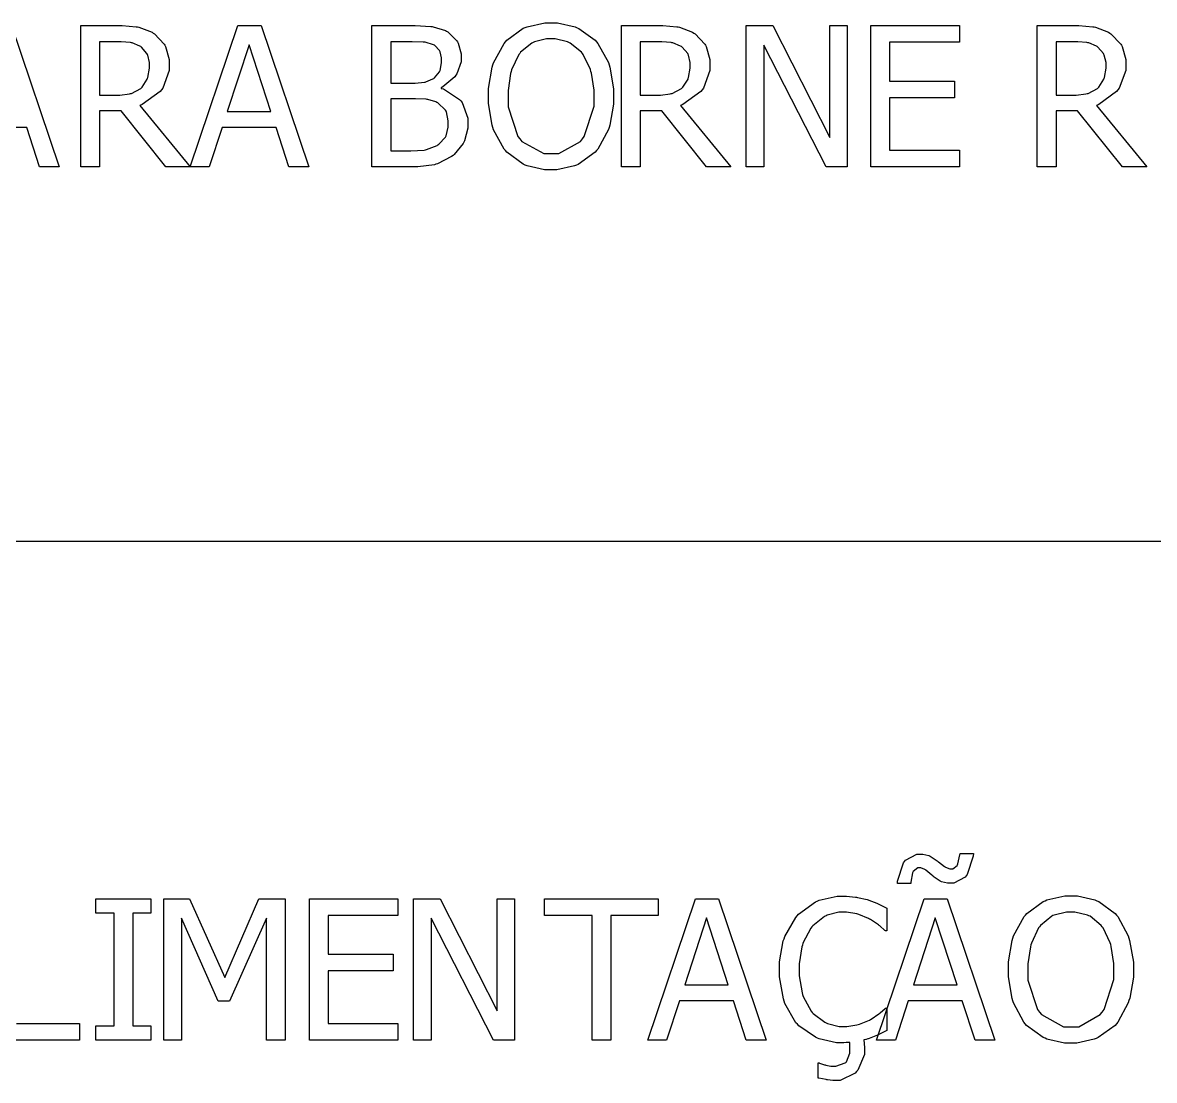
# Model space of a CAD drawing. Header units: millimetres. Extents: x 1974 to 2560, y 1429 to 1567.
# Drawn here: x 2482.474 to 2483.826, y 1517.583 to 1518.846 of the extents above; entities that cross this region are included whole.
import ezdxf

# ---------------------------------------------------------------- set-up
doc = ezdxf.new("R2010")
doc.units = ezdxf.units.MM
doc.layers.add('TEXTO', color=4, linetype='Continuous')

msp = doc.modelspace()

# ---------------------------------------------------------------- linework, layer by layer
at = {"layer": 'TEXTO', "color": 0}
for p, q in [((2482.4609, 1518.843), (2482.5179, 1518.6741)), ((2482.5435, 1518.6741), (2482.5435, 1518.843)), ((2482.5435, 1518.843), (2482.587, 1518.843)), ((2482.587, 1518.843), (2482.5931, 1518.843)), ((2482.5931, 1518.843), (2482.6097, 1518.8416)), ((2482.6097, 1518.8416), (2482.6114, 1518.8413)), ((2482.6114, 1518.8413), (2482.613, 1518.8411)), ((2482.613, 1518.8411), (2482.6286, 1518.8349)), ((2482.6743, 1518.6741), (2482.7312, 1518.843)), ((2482.7312, 1518.843), (2482.7588, 1518.843)), ((2482.7588, 1518.843), (2482.8158, 1518.6741)), ((2482.8913, 1518.6741), (2482.8913, 1518.843)), ((2482.8913, 1518.843), (2482.9361, 1518.843)), ((2482.9361, 1518.843), (2482.9428, 1518.843)), ((2482.9428, 1518.843), (2482.9615, 1518.842)), ((2482.9615, 1518.842), (2482.9631, 1518.8418)), ((2482.9631, 1518.8418), (2482.9645, 1518.8416)), ((2482.9645, 1518.8416), (2482.979, 1518.837)), ((2483.0721, 1518.8397), (2483.0744, 1518.8406)), ((2483.0744, 1518.8406), (2483.0767, 1518.8416)), ((2483.0767, 1518.8416), (2483.098, 1518.8464)), ((2483.098, 1518.8464), (2483.1052, 1518.8464)), ((2483.1052, 1518.8464), (2483.113, 1518.8464)), ((2483.113, 1518.8464), (2483.134, 1518.8415)), ((2483.134, 1518.8415), (2483.1363, 1518.8404)), ((2483.1893, 1518.6741), (2483.1893, 1518.843)), ((2483.1893, 1518.843), (2483.2329, 1518.843)), ((2483.2329, 1518.843), (2483.2389, 1518.843)), ((2483.2389, 1518.843), (2483.2556, 1518.8416)), ((2483.2556, 1518.8416), (2483.2572, 1518.8413)), ((2483.2572, 1518.8413), (2483.2588, 1518.8411)), ((2483.2588, 1518.8411), (2483.2743, 1518.8349)), ((2483.3383, 1518.6741), (2483.3383, 1518.843)), ((2483.3383, 1518.843), (2483.3701, 1518.843)), ((2483.3701, 1518.843), (2483.4381, 1518.7092)), ((2483.4381, 1518.7092), (2483.4381, 1518.843)), ((2483.4381, 1518.843), (2483.4591, 1518.843)), ((2483.4591, 1518.843), (2483.4591, 1518.6741)), ((2483.4591, 1518.843), (2483.4591, 1518.843)), ((2483.4873, 1518.6741), (2483.4873, 1518.843)), ((2483.4873, 1518.843), (2483.593, 1518.843)), ((2483.593, 1518.843), (2483.593, 1518.823)), ((2483.686, 1518.6741), (2483.686, 1518.843)), ((2483.686, 1518.843), (2483.7296, 1518.843)), ((2483.7296, 1518.843), (2483.7356, 1518.843)), ((2483.7356, 1518.843), (2483.7523, 1518.8416)), ((2483.7523, 1518.8416), (2483.7539, 1518.8413)), ((2483.7539, 1518.8413), (2483.7555, 1518.8411)), ((2483.7555, 1518.8411), (2483.771, 1518.8349)), ((2482.6286, 1518.8349), (2482.63, 1518.8339)), ((2482.63, 1518.8339), (2482.6315, 1518.8331)), ((2482.6315, 1518.8331), (2482.6432, 1518.8209)), ((2482.979, 1518.837), (2482.9804, 1518.8362)), ((2482.9804, 1518.8362), (2482.9819, 1518.8354)), ((2482.9819, 1518.8354), (2482.9929, 1518.8247)), ((2483.0524, 1518.8255), (2483.0721, 1518.8397)), ((2483.1, 1518.827), (2483.0854, 1518.8235)), ((2483.1053, 1518.827), (2483.1, 1518.827)), ((2483.1101, 1518.827), (2483.1053, 1518.827)), ((2483.125, 1518.8235), (2483.1101, 1518.827)), ((2483.1363, 1518.8404), (2483.1386, 1518.8395)), ((2483.1386, 1518.8395), (2483.158, 1518.8254)), ((2483.2743, 1518.8349), (2483.2758, 1518.8339)), ((2483.2758, 1518.8339), (2483.2773, 1518.8331)), ((2483.2773, 1518.8331), (2483.2889, 1518.8209)), ((2483.771, 1518.8349), (2483.7726, 1518.8339)), ((2483.7726, 1518.8339), (2483.774, 1518.8331)), ((2483.774, 1518.8331), (2483.7857, 1518.8209)), ((2482.5882, 1518.8236), (2482.566, 1518.8236)), ((2482.566, 1518.8236), (2482.566, 1518.7599)), ((2482.5919, 1518.8236), (2482.5882, 1518.8236)), ((2482.603, 1518.8227), (2482.5919, 1518.8236)), ((2482.604, 1518.8224), (2482.603, 1518.8227)), ((2482.605, 1518.8222), (2482.604, 1518.8224)), ((2482.6142, 1518.8184), (2482.605, 1518.8222)), ((2482.6151, 1518.8178), (2482.6142, 1518.8184)), ((2482.6159, 1518.8173), (2482.6151, 1518.8178)), ((2482.6226, 1518.8095), (2482.6159, 1518.8173)), ((2482.6432, 1518.8209), (2482.6441, 1518.8194)), ((2482.6441, 1518.8194), (2482.6449, 1518.8179)), ((2482.6449, 1518.8179), (2482.6492, 1518.8023)), ((2482.7445, 1518.8201), (2482.7185, 1518.7404)), ((2482.7706, 1518.7404), (2482.7445, 1518.8201)), ((2482.9352, 1518.8237), (2482.9137, 1518.8237)), ((2482.9137, 1518.8237), (2482.9137, 1518.7743)), ((2482.9395, 1518.8237), (2482.9352, 1518.8237)), ((2482.9526, 1518.8233), (2482.9395, 1518.8237)), ((2482.9538, 1518.8231), (2482.9526, 1518.8233)), ((2482.9548, 1518.823), (2482.9538, 1518.8231)), ((2482.9649, 1518.82), (2482.9548, 1518.823)), ((2482.9659, 1518.8194), (2482.9649, 1518.82)), ((2482.9666, 1518.819), (2482.9659, 1518.8194)), ((2482.9721, 1518.8131), (2482.9666, 1518.819)), ((2482.9929, 1518.8247), (2482.9937, 1518.8234)), ((2482.9937, 1518.8234), (2482.9944, 1518.8221)), ((2482.9944, 1518.8221), (2482.9979, 1518.8092)), ((2483.0367, 1518.7986), (2483.0492, 1518.8216)), ((2483.0492, 1518.8216), (2483.0509, 1518.8235)), ((2483.0509, 1518.8235), (2483.0524, 1518.8255)), ((2483.0824, 1518.8221), (2483.0689, 1518.8111)), ((2483.0839, 1518.8228), (2483.0824, 1518.8221)), ((2483.0854, 1518.8235), (2483.0839, 1518.8228)), ((2483.1266, 1518.8227), (2483.125, 1518.8235)), ((2483.1282, 1518.822), (2483.1266, 1518.8227)), ((2483.1416, 1518.8111), (2483.1282, 1518.822)), ((2483.158, 1518.8254), (2483.1596, 1518.8235)), ((2483.1596, 1518.8235), (2483.1612, 1518.8217)), ((2483.1596, 1518.8235), (2483.1596, 1518.8235)), ((2483.1612, 1518.8217), (2483.1737, 1518.7988)), ((2483.234, 1518.8236), (2483.2117, 1518.8236)), ((2483.2117, 1518.8236), (2483.2117, 1518.7599)), ((2483.2376, 1518.8236), (2483.234, 1518.8236)), ((2483.2487, 1518.8227), (2483.2376, 1518.8236)), ((2483.2497, 1518.8224), (2483.2487, 1518.8227)), ((2483.2508, 1518.8222), (2483.2497, 1518.8224)), ((2483.26, 1518.8184), (2483.2508, 1518.8222)), ((2483.2609, 1518.8178), (2483.26, 1518.8184)), ((2483.2618, 1518.8173), (2483.2609, 1518.8178)), ((2483.2685, 1518.8095), (2483.2618, 1518.8173)), ((2483.2889, 1518.8209), (2483.2898, 1518.8194)), ((2483.2898, 1518.8194), (2483.2907, 1518.8179)), ((2483.2907, 1518.8179), (2483.295, 1518.8023)), ((2483.4339, 1518.6741), (2483.3593, 1518.8197)), ((2483.3593, 1518.8197), (2483.3593, 1518.6741)), ((2483.593, 1518.823), (2483.5097, 1518.823)), ((2483.5097, 1518.823), (2483.5097, 1518.7767)), ((2483.7307, 1518.8236), (2483.7085, 1518.8236)), ((2483.7085, 1518.8236), (2483.7085, 1518.7599)), ((2483.7343, 1518.8236), (2483.7307, 1518.8236)), ((2483.7454, 1518.8227), (2483.7343, 1518.8236)), ((2483.7465, 1518.8224), (2483.7454, 1518.8227)), ((2483.7475, 1518.8222), (2483.7465, 1518.8224)), ((2483.7567, 1518.8184), (2483.7475, 1518.8222)), ((2483.7576, 1518.8178), (2483.7567, 1518.8184)), ((2483.7585, 1518.8173), (2483.7576, 1518.8178)), ((2483.7652, 1518.8095), (2483.7585, 1518.8173)), ((2483.7857, 1518.8209), (2483.7866, 1518.8194)), ((2483.7866, 1518.8194), (2483.7874, 1518.8179)), ((2483.7874, 1518.8179), (2483.7918, 1518.8023)), ((2482.6231, 1518.8085), (2482.6226, 1518.8095)), ((2482.6235, 1518.8077), (2482.6231, 1518.8085)), ((2482.6258, 1518.7987), (2482.6235, 1518.8077)), ((2482.6492, 1518.8023), (2482.6492, 1518.7971)), ((2482.9725, 1518.8123), (2482.9721, 1518.8131)), ((2482.9728, 1518.8116), (2482.9725, 1518.8123)), ((2482.9745, 1518.8043), (2482.9728, 1518.8116)), ((2482.9745, 1518.8016), (2482.9745, 1518.8043)), ((2482.9745, 1518.7986), (2482.9745, 1518.8016)), ((2482.9745, 1518.8016), (2482.9745, 1518.8016)), ((2482.9979, 1518.8092), (2482.9979, 1518.8048)), ((2482.9979, 1518.8048), (2482.9979, 1518.7995)), ((2483.0666, 1518.8082), (2483.058, 1518.7902)), ((2483.0678, 1518.8096), (2483.0666, 1518.8082)), ((2483.0689, 1518.8111), (2483.0678, 1518.8096)), ((2483.1427, 1518.8096), (2483.1416, 1518.8111)), ((2483.1438, 1518.8082), (2483.1427, 1518.8096)), ((2483.1522, 1518.7904), (2483.1438, 1518.8082)), ((2483.2689, 1518.8085), (2483.2685, 1518.8095)), ((2483.2693, 1518.8077), (2483.2689, 1518.8085)), ((2483.2716, 1518.7987), (2483.2693, 1518.8077)), ((2483.295, 1518.8023), (2483.295, 1518.7971)), ((2483.7657, 1518.8085), (2483.7652, 1518.8095)), ((2483.766, 1518.8077), (2483.7657, 1518.8085)), ((2483.7683, 1518.7987), (2483.766, 1518.8077)), ((2483.7918, 1518.8023), (2483.7918, 1518.7971)), ((2482.6238, 1518.7811), (2482.6258, 1518.7919)), ((2482.6258, 1518.7954), (2482.6258, 1518.7987)), ((2482.6258, 1518.7919), (2482.6258, 1518.7954)), ((2482.6258, 1518.7954), (2482.6258, 1518.7954)), ((2482.6492, 1518.7893), (2482.6414, 1518.7682)), ((2482.6492, 1518.7971), (2482.6492, 1518.7893)), ((2482.9659, 1518.7805), (2482.972, 1518.7877)), ((2482.972, 1518.7877), (2482.9724, 1518.7885)), ((2482.9724, 1518.7885), (2482.9727, 1518.7894)), ((2482.9727, 1518.7894), (2482.9745, 1518.7986)), ((2482.9979, 1518.7995), (2482.9926, 1518.7851)), ((2483.0306, 1518.7679), (2483.035, 1518.7933)), ((2483.035, 1518.7933), (2483.0358, 1518.7959)), ((2483.0358, 1518.7959), (2483.0367, 1518.7986)), ((2483.0575, 1518.788), (2483.0569, 1518.7858)), ((2483.058, 1518.7902), (2483.0575, 1518.788)), ((2483.1529, 1518.7881), (2483.1522, 1518.7904)), ((2483.1535, 1518.786), (2483.1529, 1518.7881)), ((2483.1737, 1518.7988), (2483.1747, 1518.796)), ((2483.1747, 1518.796), (2483.1755, 1518.7933)), ((2483.1755, 1518.7933), (2483.18, 1518.7672)), ((2483.2696, 1518.7811), (2483.2716, 1518.7919)), ((2483.2716, 1518.7954), (2483.2716, 1518.7987)), ((2483.2716, 1518.7919), (2483.2716, 1518.7954)), ((2483.2716, 1518.7954), (2483.2716, 1518.7954)), ((2483.295, 1518.7893), (2483.2872, 1518.7682)), ((2483.295, 1518.7971), (2483.295, 1518.7893)), ((2483.7664, 1518.7811), (2483.7683, 1518.7919)), ((2483.7683, 1518.7954), (2483.7683, 1518.7987)), ((2483.7683, 1518.7919), (2483.7683, 1518.7954)), ((2483.7683, 1518.7954), (2483.7683, 1518.7954)), ((2483.7918, 1518.7893), (2483.7839, 1518.7682)), ((2483.7918, 1518.7971), (2483.7918, 1518.7893)), ((2482.617, 1518.7695), (2482.623, 1518.7789)), ((2482.623, 1518.7789), (2482.6234, 1518.78)), ((2482.6234, 1518.78), (2482.6238, 1518.7811)), ((2482.9137, 1518.7743), (2482.9392, 1518.7743)), ((2482.9392, 1518.7743), (2482.9431, 1518.7743)), ((2482.9431, 1518.7743), (2482.954, 1518.7752)), ((2482.954, 1518.7752), (2482.9548, 1518.7754)), ((2482.9548, 1518.7754), (2482.9556, 1518.7756)), ((2482.9556, 1518.7756), (2482.9641, 1518.7793)), ((2482.9641, 1518.7793), (2482.9651, 1518.7799)), ((2482.9651, 1518.7799), (2482.9659, 1518.7805)), ((2482.9905, 1518.7819), (2482.976, 1518.7697)), ((2482.9916, 1518.7835), (2482.9905, 1518.7819)), ((2482.9926, 1518.7851), (2482.9916, 1518.7835)), ((2483.0569, 1518.7858), (2483.054, 1518.7654)), ((2483.1566, 1518.7659), (2483.1535, 1518.786)), ((2483.2627, 1518.7695), (2483.2689, 1518.7789)), ((2483.2689, 1518.7789), (2483.2692, 1518.78)), ((2483.2692, 1518.78), (2483.2696, 1518.7811)), ((2483.5097, 1518.7767), (2483.5873, 1518.7767)), ((2483.5873, 1518.7767), (2483.5873, 1518.7567)), ((2483.7595, 1518.7695), (2483.7656, 1518.7789)), ((2483.7656, 1518.7789), (2483.7659, 1518.78)), ((2483.7659, 1518.78), (2483.7664, 1518.7811)), ((2482.566, 1518.7599), (2482.5857, 1518.7599)), ((2482.5857, 1518.7599), (2482.59, 1518.7599)), ((2482.59, 1518.7599), (2482.6017, 1518.7614)), ((2482.6017, 1518.7614), (2482.6031, 1518.7616)), ((2482.6031, 1518.7616), (2482.6043, 1518.7618)), ((2482.6043, 1518.7618), (2482.6153, 1518.7678)), ((2482.6153, 1518.7678), (2482.6162, 1518.7687)), ((2482.6162, 1518.7687), (2482.617, 1518.7695)), ((2482.6382, 1518.764), (2482.6168, 1518.7486)), ((2482.6398, 1518.766), (2482.6382, 1518.764)), ((2482.6414, 1518.7682), (2482.6398, 1518.766)), ((2482.976, 1518.7697), (2482.9741, 1518.7687)), ((2482.9741, 1518.7687), (2482.9741, 1518.7679)), ((2482.9741, 1518.7679), (2482.9767, 1518.7672)), ((2482.9767, 1518.7672), (2482.996, 1518.7548)), ((2483.0306, 1518.7584), (2483.0306, 1518.7679)), ((2483.054, 1518.7654), (2483.054, 1518.7584)), ((2483.1566, 1518.7584), (2483.1566, 1518.7659)), ((2483.18, 1518.7672), (2483.18, 1518.7584)), ((2483.2117, 1518.7599), (2483.2315, 1518.7599)), ((2483.2315, 1518.7599), (2483.2358, 1518.7599)), ((2483.2358, 1518.7599), (2483.2475, 1518.7614)), ((2483.2475, 1518.7614), (2483.2489, 1518.7616)), ((2483.2489, 1518.7616), (2483.2501, 1518.7618)), ((2483.2501, 1518.7618), (2483.261, 1518.7678)), ((2483.261, 1518.7678), (2483.262, 1518.7687)), ((2483.262, 1518.7687), (2483.2627, 1518.7695)), ((2483.284, 1518.764), (2483.2627, 1518.7486)), ((2483.2856, 1518.766), (2483.284, 1518.764)), ((2483.2872, 1518.7682), (2483.2856, 1518.766)), ((2483.7085, 1518.7599), (2483.7282, 1518.7599)), ((2483.7282, 1518.7599), (2483.7325, 1518.7599)), ((2483.7325, 1518.7599), (2483.7442, 1518.7614)), ((2483.7442, 1518.7614), (2483.7456, 1518.7616)), ((2483.7456, 1518.7616), (2483.7469, 1518.7618)), ((2483.7469, 1518.7618), (2483.7578, 1518.7678)), ((2483.7578, 1518.7678), (2483.7588, 1518.7687)), ((2483.7588, 1518.7687), (2483.7595, 1518.7695)), ((2483.7807, 1518.764), (2483.7594, 1518.7486)), ((2483.7823, 1518.766), (2483.7807, 1518.764)), ((2483.7839, 1518.7682), (2483.7823, 1518.766)), ((2482.6168, 1518.7486), (2482.6142, 1518.7475)), ((2482.6142, 1518.7475), (2482.6743, 1518.6741)), ((2482.6142, 1518.7475), (2482.6142, 1518.7475)), ((2482.9392, 1518.7556), (2482.9137, 1518.7556)), ((2482.9137, 1518.7556), (2482.9137, 1518.6932)), ((2482.9434, 1518.7556), (2482.9392, 1518.7556)), ((2482.956, 1518.755), (2482.9434, 1518.7556)), ((2482.9571, 1518.7548), (2482.956, 1518.755)), ((2482.9581, 1518.7547), (2482.9571, 1518.7548)), ((2482.9678, 1518.7517), (2482.9581, 1518.7547)), ((2482.9687, 1518.7512), (2482.9678, 1518.7517)), ((2482.97, 1518.7505), (2482.9687, 1518.7512)), ((2482.9793, 1518.7418), (2482.97, 1518.7505)), ((2482.996, 1518.7548), (2482.9975, 1518.7529)), ((2482.9975, 1518.7529), (2482.9989, 1518.7512)), ((2482.9989, 1518.7512), (2483.0059, 1518.7323)), ((2483.0306, 1518.7499), (2483.0306, 1518.7584)), ((2483.035, 1518.724), (2483.0306, 1518.7499)), ((2483.054, 1518.7584), (2483.054, 1518.7458)), ((2483.145, 1518.7105), (2483.1566, 1518.7465)), ((2483.1566, 1518.7465), (2483.1566, 1518.7584)), ((2483.1566, 1518.7584), (2483.1566, 1518.7584)), ((2483.18, 1518.7492), (2483.1756, 1518.7241)), ((2483.18, 1518.7584), (2483.18, 1518.7492)), ((2483.2627, 1518.7486), (2483.2599, 1518.7475)), ((2483.2599, 1518.7475), (2483.3201, 1518.6741)), ((2483.2599, 1518.7475), (2483.2599, 1518.7475)), ((2483.5873, 1518.7567), (2483.5097, 1518.7567)), ((2483.5097, 1518.7567), (2483.5097, 1518.6941)), ((2483.7594, 1518.7486), (2483.7567, 1518.7475)), ((2483.7567, 1518.7475), (2483.8168, 1518.6741)), ((2483.7567, 1518.7475), (2483.7567, 1518.7475)), ((2482.5916, 1518.7412), (2482.566, 1518.7412)), ((2482.566, 1518.7412), (2482.566, 1518.6741)), ((2482.6451, 1518.6741), (2482.5916, 1518.7412)), ((2482.7185, 1518.7404), (2482.7706, 1518.7404)), ((2482.7185, 1518.7404), (2482.7185, 1518.7404)), ((2482.9798, 1518.7407), (2482.9793, 1518.7418)), ((2482.9802, 1518.7397), (2482.9798, 1518.7407)), ((2482.9825, 1518.729), (2482.9802, 1518.7397)), ((2483.054, 1518.7458), (2483.0655, 1518.7105)), ((2483.2374, 1518.7412), (2483.2117, 1518.7412)), ((2483.2117, 1518.7412), (2483.2117, 1518.6741)), ((2483.291, 1518.6741), (2483.2374, 1518.7412)), ((2483.7341, 1518.7412), (2483.7085, 1518.7412)), ((2483.7085, 1518.7412), (2483.7085, 1518.6741)), ((2483.7877, 1518.6741), (2483.7341, 1518.7412)), ((2482.4789, 1518.7212), (2482.4143, 1518.7212)), ((2482.4941, 1518.6741), (2482.4789, 1518.7212)), ((2482.7123, 1518.7212), (2482.697, 1518.6741)), ((2482.7768, 1518.7212), (2482.7123, 1518.7212)), ((2482.7921, 1518.6741), (2482.7768, 1518.7212)), ((2482.98, 1518.7114), (2482.9825, 1518.7216)), ((2482.9825, 1518.725), (2482.9825, 1518.729)), ((2482.9825, 1518.7216), (2482.9825, 1518.725)), ((2482.9825, 1518.725), (2482.9825, 1518.725)), ((2483.0059, 1518.7203), (2483.0019, 1518.7053)), ((2483.0059, 1518.7323), (2483.0059, 1518.7259)), ((2483.0059, 1518.7259), (2483.0059, 1518.7203)), ((2483.0059, 1518.7259), (2483.0059, 1518.7259)), ((2483.0358, 1518.7212), (2483.035, 1518.724)), ((2483.0366, 1518.7185), (2483.0358, 1518.7212)), ((2483.1747, 1518.7213), (2483.1739, 1518.7186)), ((2483.1756, 1518.7241), (2483.1747, 1518.7213)), ((2482.9712, 1518.7011), (2482.979, 1518.7096)), ((2482.979, 1518.7096), (2482.9795, 1518.7104)), ((2482.9795, 1518.7104), (2482.98, 1518.7114)), ((2483.0491, 1518.6955), (2483.0366, 1518.7185)), ((2483.0655, 1518.7105), (2483.0678, 1518.7075)), ((2483.0678, 1518.7075), (2483.0702, 1518.7046)), ((2483.1404, 1518.7046), (2483.1427, 1518.7075)), ((2483.1427, 1518.7075), (2483.145, 1518.7105)), ((2483.1739, 1518.7186), (2483.1613, 1518.6955)), ((2482.9137, 1518.6932), (2482.9319, 1518.6932)), ((2482.9319, 1518.6932), (2482.9378, 1518.6932)), ((2482.9378, 1518.6932), (2482.9538, 1518.6943)), ((2482.9538, 1518.6943), (2482.9552, 1518.6945)), ((2482.9552, 1518.6945), (2482.9566, 1518.6948)), ((2482.9566, 1518.6948), (2482.9691, 1518.6997)), ((2482.9691, 1518.6997), (2482.9702, 1518.7004)), ((2482.9702, 1518.7004), (2482.9712, 1518.7011)), ((2483.0002, 1518.7021), (2482.9895, 1518.6888)), ((2483.0011, 1518.7036), (2483.0002, 1518.7021)), ((2483.0019, 1518.7053), (2483.0011, 1518.7036)), ((2483.0508, 1518.6936), (2483.0491, 1518.6955)), ((2483.0524, 1518.6917), (2483.0508, 1518.6936)), ((2483.0702, 1518.7046), (2483.0965, 1518.69)), ((2483.1146, 1518.69), (2483.1404, 1518.7046)), ((2483.1596, 1518.6936), (2483.1579, 1518.6916)), ((2483.1613, 1518.6955), (2483.1596, 1518.6936)), ((2483.5097, 1518.6941), (2483.593, 1518.6941)), ((2483.593, 1518.6941), (2483.593, 1518.6741)), ((2482.9865, 1518.6866), (2482.9696, 1518.6777)), ((2482.9882, 1518.6877), (2482.9865, 1518.6866)), ((2482.9895, 1518.6888), (2482.9882, 1518.6877)), ((2483.072, 1518.6773), (2483.0524, 1518.6917)), ((2483.0965, 1518.69), (2483.1053, 1518.69)), ((2483.1053, 1518.69), (2483.1146, 1518.69)), ((2483.1579, 1518.6916), (2483.1378, 1518.6771)), ((2482.5179, 1518.6741), (2482.4941, 1518.6741)), ((2482.566, 1518.6741), (2482.5435, 1518.6741)), ((2482.6743, 1518.6741), (2482.6451, 1518.6741)), ((2482.697, 1518.6741), (2482.6743, 1518.6741)), ((2482.697, 1518.6741), (2482.697, 1518.6741)), ((2482.8158, 1518.6741), (2482.7921, 1518.6741)), ((2482.9397, 1518.6741), (2482.8913, 1518.6741)), ((2482.9462, 1518.6741), (2482.9397, 1518.6741)), ((2482.966, 1518.6767), (2482.9462, 1518.6741)), ((2482.9678, 1518.6772), (2482.966, 1518.6767)), ((2482.9696, 1518.6777), (2482.9678, 1518.6772)), ((2483.0744, 1518.6763), (2483.072, 1518.6773)), ((2483.0766, 1518.6753), (2483.0744, 1518.6763)), ((2483.0974, 1518.6706), (2483.0766, 1518.6753)), ((2483.1052, 1518.6706), (2483.0974, 1518.6706)), ((2483.1122, 1518.6706), (2483.1052, 1518.6706)), ((2483.1332, 1518.6752), (2483.1122, 1518.6706)), ((2483.1356, 1518.6761), (2483.1332, 1518.6752)), ((2483.1378, 1518.6771), (2483.1356, 1518.6761)), ((2483.2117, 1518.6741), (2483.1893, 1518.6741)), ((2483.3201, 1518.6741), (2483.291, 1518.6741)), ((2483.3593, 1518.6741), (2483.3383, 1518.6741)), ((2483.4591, 1518.6741), (2483.4339, 1518.6741)), ((2483.593, 1518.6741), (2483.4873, 1518.6741)), ((2483.593, 1518.6741), (2483.593, 1518.6741)), ((2483.7085, 1518.6741), (2483.686, 1518.6741)), ((2483.8168, 1518.6741), (2483.7877, 1518.6741)), ((2507.7976, 1518.2266), (2478.9131, 1518.2266)), ((2483.5937, 1517.8525), (2483.5938, 1517.8539)), ((2483.5938, 1517.8539), (2483.6097, 1517.8539)), ((2483.5938, 1517.8539), (2483.5938, 1517.8539)), ((2483.6097, 1517.8539), (2483.6095, 1517.851)), ((2483.5191, 1517.821), (2483.5262, 1517.8429)), ((2483.5262, 1517.8429), (2483.5276, 1517.8444)), ((2483.5276, 1517.8444), (2483.5288, 1517.8459)), ((2483.5288, 1517.8459), (2483.5422, 1517.8533)), ((2483.5422, 1517.8533), (2483.5468, 1517.8533)), ((2483.5468, 1517.8533), (2483.5494, 1517.8533)), ((2483.5494, 1517.8533), (2483.5566, 1517.8515)), ((2483.5566, 1517.8515), (2483.5575, 1517.8511)), ((2483.5575, 1517.8511), (2483.5583, 1517.8508)), ((2483.5583, 1517.8508), (2483.5663, 1517.8454)), ((2483.5663, 1517.8454), (2483.5672, 1517.8446)), ((2483.5672, 1517.8446), (2483.568, 1517.8439)), ((2483.568, 1517.8439), (2483.5753, 1517.8383)), ((2483.5905, 1517.8398), (2483.5909, 1517.8406)), ((2483.5909, 1517.8406), (2483.5913, 1517.8415)), ((2483.5913, 1517.8415), (2483.5937, 1517.8525)), ((2483.6095, 1517.851), (2483.6023, 1517.8289)), ((2483.5371, 1517.831), (2483.5349, 1517.8196)), ((2483.5375, 1517.8318), (2483.5371, 1517.831)), ((2483.5379, 1517.8327), (2483.5375, 1517.8318)), ((2483.5433, 1517.8369), (2483.5379, 1517.8327)), ((2483.5453, 1517.8369), (2483.5433, 1517.8369)), ((2483.5469, 1517.8369), (2483.5453, 1517.8369)), ((2483.5517, 1517.8349), (2483.5469, 1517.8369)), ((2483.5524, 1517.8345), (2483.5517, 1517.8349)), ((2483.553, 1517.8341), (2483.5524, 1517.8345)), ((2483.5602, 1517.8281), (2483.553, 1517.8341)), ((2483.5611, 1517.8273), (2483.5602, 1517.8281)), ((2483.5618, 1517.8266), (2483.5611, 1517.8273)), ((2483.5753, 1517.8383), (2483.576, 1517.8379)), ((2483.576, 1517.8379), (2483.5766, 1517.8375)), ((2483.5766, 1517.8375), (2483.5815, 1517.8356)), ((2483.5815, 1517.8356), (2483.5832, 1517.8356)), ((2483.5832, 1517.8356), (2483.5851, 1517.8356)), ((2483.5851, 1517.8356), (2483.5905, 1517.8398)), ((2483.6011, 1517.8273), (2483.5999, 1517.8259)), ((2483.6023, 1517.8289), (2483.6011, 1517.8273)), ((2483.519, 1517.8181), (2483.5191, 1517.821)), ((2483.5349, 1517.8181), (2483.519, 1517.8181)), ((2483.5349, 1517.8196), (2483.5349, 1517.8181)), ((2483.57, 1517.821), (2483.5618, 1517.8266)), ((2483.5709, 1517.8206), (2483.57, 1517.821)), ((2483.5716, 1517.8203), (2483.5709, 1517.8206)), ((2483.579, 1517.8185), (2483.5716, 1517.8203)), ((2483.5817, 1517.8185), (2483.579, 1517.8185)), ((2483.5862, 1517.8185), (2483.5817, 1517.8185)), ((2483.5999, 1517.8259), (2483.5862, 1517.8185)), ((2482.5617, 1517.7827), (2482.5617, 1517.7999)), ((2482.5617, 1517.7999), (2482.6273, 1517.7999)), ((2482.6273, 1517.7999), (2482.6273, 1517.7827)), ((2482.6429, 1517.631), (2482.6429, 1517.7999)), ((2482.6429, 1517.7999), (2482.6735, 1517.7999)), ((2482.6735, 1517.7999), (2482.7157, 1517.7059)), ((2482.7157, 1517.7059), (2482.7564, 1517.7999)), ((2482.7564, 1517.7999), (2482.7877, 1517.7999)), ((2482.7877, 1517.7999), (2482.7877, 1517.631)), ((2482.7877, 1517.7999), (2482.7877, 1517.7999)), ((2482.8168, 1517.631), (2482.8168, 1517.7999)), ((2482.8168, 1517.7999), (2482.9224, 1517.7999)), ((2482.9224, 1517.7999), (2482.9224, 1517.78)), ((2482.9409, 1517.631), (2482.9409, 1517.7999)), ((2482.9409, 1517.7999), (2482.9729, 1517.7999)), ((2482.9729, 1517.7999), (2483.0408, 1517.6662)), ((2483.0408, 1517.6662), (2483.0408, 1517.7999)), ((2483.0408, 1517.7999), (2483.0617, 1517.7999)), ((2483.0617, 1517.7999), (2483.0617, 1517.631)), ((2483.0617, 1517.7999), (2483.0617, 1517.7999)), ((2483.0975, 1517.78), (2483.0975, 1517.7999)), ((2483.0975, 1517.7999), (2483.2334, 1517.7999)), ((2483.2207, 1517.631), (2483.2777, 1517.7999)), ((2483.2334, 1517.7999), (2483.2334, 1517.78)), ((2483.2777, 1517.7999), (2483.3053, 1517.7999)), ((2483.3053, 1517.7999), (2483.3623, 1517.631)), ((2483.4255, 1517.7981), (2483.4471, 1517.803)), ((2483.4471, 1517.803), (2483.4542, 1517.803)), ((2483.4542, 1517.803), (2483.4582, 1517.803)), ((2483.4582, 1517.803), (2483.469, 1517.802)), ((2483.469, 1517.802), (2483.4703, 1517.8017)), ((2483.4703, 1517.8017), (2483.4714, 1517.8015)), ((2483.4714, 1517.8015), (2483.483, 1517.7989)), ((2483.4939, 1517.631), (2483.5509, 1517.7999)), ((2483.5509, 1517.7999), (2483.5785, 1517.7999)), ((2483.5785, 1517.7999), (2483.6355, 1517.631)), ((2483.6976, 1517.7986), (2483.719, 1517.8034)), ((2483.719, 1517.8034), (2483.7262, 1517.8034)), ((2483.7262, 1517.8034), (2483.7339, 1517.8034)), ((2483.7339, 1517.8034), (2483.7549, 1517.7985)), ((2483.401, 1517.7816), (2483.421, 1517.7961)), ((2483.421, 1517.7961), (2483.4233, 1517.797)), ((2483.4233, 1517.797), (2483.4255, 1517.7981)), ((2483.483, 1517.7989), (2483.484, 1517.7985)), ((2483.484, 1517.7985), (2483.4849, 1517.7983)), ((2483.4849, 1517.7983), (2483.4942, 1517.7948)), ((2483.4942, 1517.7948), (2483.4952, 1517.7943)), ((2483.4952, 1517.7943), (2483.4961, 1517.7939)), ((2483.4961, 1517.7939), (2483.5055, 1517.7893)), ((2483.5055, 1517.7893), (2483.5064, 1517.7887)), ((2483.5064, 1517.7887), (2483.5064, 1517.7615)), ((2483.6734, 1517.7825), (2483.693, 1517.7966)), ((2483.693, 1517.7966), (2483.6953, 1517.7975)), ((2483.6953, 1517.7975), (2483.6976, 1517.7986)), ((2483.7549, 1517.7985), (2483.7572, 1517.7974)), ((2483.7572, 1517.7974), (2483.7594, 1517.7965)), ((2483.7594, 1517.7965), (2483.779, 1517.7824)), ((2482.5833, 1517.7827), (2482.5617, 1517.7827)), ((2482.5833, 1517.6482), (2482.5833, 1517.7827)), ((2482.6273, 1517.7827), (2482.6058, 1517.7827)), ((2482.6058, 1517.7827), (2482.6058, 1517.6482)), ((2482.7075, 1517.6775), (2482.6639, 1517.7766)), ((2482.6639, 1517.7766), (2482.6639, 1517.631)), ((2482.7652, 1517.7766), (2482.7211, 1517.6775)), ((2482.7652, 1517.631), (2482.7652, 1517.7766)), ((2482.9224, 1517.78), (2482.8392, 1517.78)), ((2482.8392, 1517.78), (2482.8392, 1517.7337)), ((2483.0366, 1517.631), (2482.962, 1517.7767)), ((2482.962, 1517.7767), (2482.962, 1517.631)), ((2483.1542, 1517.78), (2483.0975, 1517.78)), ((2483.1542, 1517.631), (2483.1542, 1517.78)), ((2483.2334, 1517.78), (2483.1767, 1517.78)), ((2483.1767, 1517.78), (2483.1767, 1517.631)), ((2483.2909, 1517.777), (2483.265, 1517.6973)), ((2483.317, 1517.6973), (2483.2909, 1517.777)), ((2483.3846, 1517.7549), (2483.3976, 1517.7777)), ((2483.3976, 1517.7777), (2483.3993, 1517.7797)), ((2483.3993, 1517.7797), (2483.401, 1517.7816)), ((2483.432, 1517.7787), (2483.4179, 1517.7678)), ((2483.4337, 1517.7794), (2483.432, 1517.7787)), ((2483.4352, 1517.7802), (2483.4337, 1517.7794)), ((2483.4489, 1517.7838), (2483.4352, 1517.7802)), ((2483.4541, 1517.7838), (2483.4489, 1517.7838)), ((2483.4581, 1517.7838), (2483.4541, 1517.7838)), ((2483.4704, 1517.7819), (2483.4581, 1517.7838)), ((2483.4716, 1517.7815), (2483.4704, 1517.7819)), ((2483.4729, 1517.7811), (2483.4716, 1517.7815)), ((2483.4846, 1517.7764), (2483.4729, 1517.7811)), ((2483.4857, 1517.7757), (2483.4846, 1517.7764)), ((2483.4867, 1517.7751), (2483.4857, 1517.7757)), ((2483.4963, 1517.7688), (2483.4867, 1517.7751)), ((2483.5642, 1517.777), (2483.5382, 1517.6973)), ((2483.5903, 1517.6973), (2483.5642, 1517.777)), ((2483.6577, 1517.7555), (2483.6702, 1517.7786)), ((2483.6702, 1517.7786), (2483.6719, 1517.7805)), ((2483.6719, 1517.7805), (2483.6734, 1517.7825)), ((2483.7033, 1517.7791), (2483.6899, 1517.7681)), ((2483.7048, 1517.7798), (2483.7033, 1517.7791)), ((2483.7063, 1517.7805), (2483.7048, 1517.7798)), ((2483.7209, 1517.784), (2483.7063, 1517.7805)), ((2483.7263, 1517.784), (2483.7209, 1517.784)), ((2483.7311, 1517.784), (2483.7263, 1517.784)), ((2483.7459, 1517.7805), (2483.7311, 1517.784)), ((2483.7475, 1517.7797), (2483.7459, 1517.7805)), ((2483.7491, 1517.779), (2483.7475, 1517.7797)), ((2483.7625, 1517.768), (2483.7491, 1517.779)), ((2483.779, 1517.7824), (2483.7806, 1517.7805)), ((2483.7806, 1517.7805), (2483.7822, 1517.7787)), ((2483.7806, 1517.7805), (2483.7806, 1517.7805)), ((2483.7822, 1517.7787), (2483.7947, 1517.7557)), ((2483.4154, 1517.7649), (2483.4062, 1517.7469)), ((2483.4167, 1517.7663), (2483.4154, 1517.7649)), ((2483.4179, 1517.7678), (2483.4167, 1517.7663)), ((2483.497, 1517.7681), (2483.4963, 1517.7688)), ((2483.4978, 1517.7676), (2483.497, 1517.7681)), ((2483.5041, 1517.762), (2483.4978, 1517.7676)), ((2483.5047, 1517.7615), (2483.5041, 1517.762)), ((2483.5064, 1517.7615), (2483.5047, 1517.7615)), ((2483.6876, 1517.7651), (2483.679, 1517.7471)), ((2483.6887, 1517.7666), (2483.6876, 1517.7651)), ((2483.6899, 1517.7681), (2483.6887, 1517.7666)), ((2483.7637, 1517.7666), (2483.7625, 1517.768)), ((2483.7648, 1517.7652), (2483.7637, 1517.7666)), ((2483.7732, 1517.7474), (2483.7648, 1517.7652)), ((2483.3783, 1517.7246), (2483.3827, 1517.7496)), ((2483.3827, 1517.7496), (2483.3837, 1517.7522)), ((2483.3837, 1517.7522), (2483.3846, 1517.7549)), ((2483.4062, 1517.7469), (2483.4056, 1517.7447)), ((2483.6515, 1517.7248), (2483.6559, 1517.7502)), ((2483.6559, 1517.7502), (2483.6568, 1517.7528)), ((2483.6568, 1517.7528), (2483.6577, 1517.7555)), ((2483.679, 1517.7471), (2483.6785, 1517.7449)), ((2483.7739, 1517.7452), (2483.7732, 1517.7474)), ((2483.7947, 1517.7557), (2483.7956, 1517.7529)), ((2483.7956, 1517.7529), (2483.7964, 1517.7502)), ((2483.7964, 1517.7502), (2483.8009, 1517.7241)), ((2482.8392, 1517.7337), (2482.9167, 1517.7337)), ((2482.9167, 1517.7337), (2482.9167, 1517.7137)), ((2483.405, 1517.7425), (2483.4017, 1517.7222)), ((2483.4056, 1517.7447), (2483.405, 1517.7425)), ((2483.6778, 1517.7427), (2483.6749, 1517.7223)), ((2483.6785, 1517.7449), (2483.6778, 1517.7427)), ((2483.7745, 1517.743), (2483.7739, 1517.7452)), ((2483.7775, 1517.7228), (2483.7745, 1517.743)), ((2483.3783, 1517.7153), (2483.3783, 1517.7246)), ((2483.4017, 1517.7222), (2483.4017, 1517.7153)), ((2483.6515, 1517.7154), (2483.6515, 1517.7248)), ((2483.6749, 1517.7223), (2483.6749, 1517.7154)), ((2483.7775, 1517.7154), (2483.7775, 1517.7228)), ((2483.8009, 1517.7241), (2483.8009, 1517.7154)), ((2482.9167, 1517.7137), (2482.8392, 1517.7137)), ((2482.8392, 1517.7137), (2482.8392, 1517.651)), ((2483.3783, 1517.7065), (2483.3783, 1517.7153)), ((2483.3828, 1517.6803), (2483.3783, 1517.7065)), ((2483.4017, 1517.7153), (2483.4017, 1517.7078)), ((2483.4017, 1517.7078), (2483.4051, 1517.6875)), ((2483.6515, 1517.7068), (2483.6515, 1517.7154)), ((2483.6559, 1517.681), (2483.6515, 1517.7068)), ((2483.6749, 1517.7154), (2483.6749, 1517.7027)), ((2483.7775, 1517.7034), (2483.7775, 1517.7154)), ((2483.7775, 1517.7154), (2483.7775, 1517.7154)), ((2483.8009, 1517.7061), (2483.7965, 1517.6811)), ((2483.8009, 1517.7154), (2483.8009, 1517.7061)), ((2483.265, 1517.6973), (2483.317, 1517.6973)), ((2483.265, 1517.6973), (2483.265, 1517.6973)), ((2483.5382, 1517.6973), (2483.5903, 1517.6973)), ((2483.5382, 1517.6973), (2483.5382, 1517.6973)), ((2483.6749, 1517.7027), (2483.6865, 1517.6675)), ((2483.7659, 1517.6675), (2483.7775, 1517.7034)), ((2483.2587, 1517.6782), (2483.2433, 1517.631)), ((2483.3233, 1517.6782), (2483.2587, 1517.6782)), ((2483.3385, 1517.631), (2483.3233, 1517.6782)), ((2483.3838, 1517.6775), (2483.3828, 1517.6803)), ((2483.4051, 1517.6875), (2483.4058, 1517.6854)), ((2483.4058, 1517.6854), (2483.4065, 1517.6833)), ((2483.4065, 1517.6833), (2483.416, 1517.6657)), ((2483.532, 1517.6782), (2483.5166, 1517.631)), ((2483.5965, 1517.6782), (2483.532, 1517.6782)), ((2483.6118, 1517.631), (2483.5965, 1517.6782)), ((2483.6567, 1517.6782), (2483.6559, 1517.681)), ((2483.6576, 1517.6755), (2483.6567, 1517.6782)), ((2483.7956, 1517.6783), (2483.7948, 1517.6756)), ((2483.7965, 1517.6811), (2483.7956, 1517.6783)), ((2482.7211, 1517.6775), (2482.7075, 1517.6775)), ((2483.3847, 1517.6748), (2483.3838, 1517.6775)), ((2483.3978, 1517.6519), (2483.3847, 1517.6748)), ((2483.416, 1517.6657), (2483.4173, 1517.6642)), ((2483.4983, 1517.6637), (2483.5043, 1517.6688)), ((2483.5043, 1517.6688), (2483.5048, 1517.6692)), ((2483.5048, 1517.6692), (2483.5064, 1517.6692)), ((2483.5064, 1517.6692), (2483.5064, 1517.6425)), ((2483.67, 1517.6525), (2483.6576, 1517.6755)), ((2483.6865, 1517.6675), (2483.6888, 1517.6645)), ((2483.6888, 1517.6645), (2483.6911, 1517.6616)), ((2483.7613, 1517.6616), (2483.7636, 1517.6645)), ((2483.7636, 1517.6645), (2483.7659, 1517.6675)), ((2483.7948, 1517.6756), (2483.7822, 1517.6525)), ((2482.4667, 1517.651), (2482.5421, 1517.651)), ((2482.5421, 1517.651), (2482.5421, 1517.631)), ((2482.5421, 1517.651), (2482.5421, 1517.651)), ((2482.8392, 1517.651), (2482.9224, 1517.651)), ((2482.9224, 1517.651), (2482.9224, 1517.631)), ((2483.3995, 1517.6501), (2483.3978, 1517.6519)), ((2483.4173, 1517.6642), (2483.4185, 1517.6629)), ((2483.4185, 1517.6629), (2483.4322, 1517.6524)), ((2483.4322, 1517.6524), (2483.4339, 1517.6516)), ((2483.4339, 1517.6516), (2483.4354, 1517.651)), ((2483.4354, 1517.651), (2483.4494, 1517.6474)), ((2483.4735, 1517.6502), (2483.4858, 1517.6551)), ((2483.4858, 1517.6551), (2483.4868, 1517.6557)), ((2483.4868, 1517.6557), (2483.4878, 1517.6563)), ((2483.4878, 1517.6563), (2483.4968, 1517.6624)), ((2483.4968, 1517.6624), (2483.4976, 1517.663)), ((2483.4976, 1517.663), (2483.4983, 1517.6637)), ((2483.6716, 1517.6506), (2483.67, 1517.6525)), ((2483.6911, 1517.6616), (2483.7175, 1517.6469)), ((2483.7356, 1517.6469), (2483.7613, 1517.6616)), ((2483.7822, 1517.6525), (2483.7806, 1517.6506)), ((2482.5617, 1517.631), (2482.5617, 1517.6482)), ((2482.5617, 1517.6482), (2482.5833, 1517.6482)), ((2482.6058, 1517.6482), (2482.6273, 1517.6482)), ((2482.6273, 1517.6482), (2482.6273, 1517.631)), ((2482.6273, 1517.6482), (2482.6273, 1517.6482)), ((2483.4012, 1517.6482), (2483.3995, 1517.6501)), ((2483.4212, 1517.6345), (2483.4012, 1517.6482)), ((2483.4494, 1517.6474), (2483.4541, 1517.6474)), ((2483.4541, 1517.6474), (2483.4585, 1517.6474)), ((2483.4585, 1517.6474), (2483.4707, 1517.6493)), ((2483.4707, 1517.6493), (2483.4721, 1517.6497)), ((2483.4721, 1517.6497), (2483.4735, 1517.6502)), ((2483.496, 1517.6375), (2483.4951, 1517.6371)), ((2483.4967, 1517.6378), (2483.496, 1517.6375)), ((2483.5055, 1517.6421), (2483.4967, 1517.6378)), ((2483.5064, 1517.6425), (2483.5055, 1517.6421)), ((2483.6733, 1517.6487), (2483.6716, 1517.6506)), ((2483.693, 1517.6343), (2483.6733, 1517.6487)), ((2483.7175, 1517.6469), (2483.7263, 1517.6469)), ((2483.7263, 1517.6469), (2483.7356, 1517.6469)), ((2483.7789, 1517.6486), (2483.7587, 1517.6341)), ((2483.7806, 1517.6506), (2483.7789, 1517.6486)), ((2482.5421, 1517.631), (2482.4442, 1517.631)), ((2482.6273, 1517.631), (2482.5617, 1517.631)), ((2482.6639, 1517.631), (2482.6429, 1517.631)), ((2482.7877, 1517.631), (2482.7652, 1517.631)), ((2482.9224, 1517.631), (2482.8168, 1517.631)), ((2482.9224, 1517.631), (2482.9224, 1517.631)), ((2482.962, 1517.631), (2482.9409, 1517.631)), ((2483.0617, 1517.631), (2483.0366, 1517.631)), ((2483.1767, 1517.631), (2483.1542, 1517.631)), ((2483.1767, 1517.631), (2483.1767, 1517.631)), ((2483.2433, 1517.631), (2483.2207, 1517.631)), ((2483.2433, 1517.631), (2483.2433, 1517.631)), ((2483.3623, 1517.631), (2483.3385, 1517.631)), ((2483.4235, 1517.6335), (2483.4212, 1517.6345)), ((2483.4257, 1517.6326), (2483.4235, 1517.6335)), ((2483.4463, 1517.628), (2483.4257, 1517.6326)), ((2483.454, 1517.628), (2483.4463, 1517.628)), ((2483.4549, 1517.628), (2483.454, 1517.628)), ((2483.454, 1517.628), (2483.454, 1517.628)), ((2483.4579, 1517.6281), (2483.4549, 1517.628)), ((2483.4582, 1517.6281), (2483.4579, 1517.6281)), ((2483.4585, 1517.6282), (2483.4582, 1517.6281)), ((2483.461, 1517.6283), (2483.4585, 1517.6282)), ((2483.462, 1517.6283), (2483.461, 1517.6283)), ((2483.462, 1517.6279), (2483.462, 1517.6283)), ((2483.4621, 1517.6236), (2483.462, 1517.6279)), ((2483.4791, 1517.6314), (2483.479, 1517.6314)), ((2483.479, 1517.6314), (2483.479, 1517.6311)), ((2483.479, 1517.6311), (2483.4793, 1517.6274)), ((2483.4811, 1517.6319), (2483.4791, 1517.6314)), ((2483.4793, 1517.6274), (2483.4794, 1517.6269)), ((2483.4794, 1517.6269), (2483.4794, 1517.6265)), ((2483.4794, 1517.6265), (2483.4796, 1517.6223)), ((2483.4814, 1517.6319), (2483.4811, 1517.6319)), ((2483.4817, 1517.632), (2483.4814, 1517.6319)), ((2483.4838, 1517.6328), (2483.4817, 1517.632)), ((2483.484, 1517.6328), (2483.4838, 1517.6328)), ((2483.4852, 1517.6332), (2483.484, 1517.6328)), ((2483.4951, 1517.6371), (2483.4852, 1517.6332)), ((2483.5166, 1517.631), (2483.4939, 1517.631)), ((2483.5166, 1517.631), (2483.5166, 1517.631)), ((2483.6355, 1517.631), (2483.6118, 1517.631)), ((2483.6953, 1517.6333), (2483.693, 1517.6343)), ((2483.6976, 1517.6323), (2483.6953, 1517.6333)), ((2483.7184, 1517.6275), (2483.6976, 1517.6323)), ((2483.7262, 1517.6275), (2483.7184, 1517.6275)), ((2483.7332, 1517.6275), (2483.7262, 1517.6275)), ((2483.7541, 1517.6322), (2483.7332, 1517.6275)), ((2483.7564, 1517.6331), (2483.7541, 1517.6322)), ((2483.7587, 1517.6341), (2483.7564, 1517.6331)), ((2483.458, 1517.6053), (2483.4622, 1517.6154)), ((2483.4622, 1517.6232), (2483.4621, 1517.6236)), ((2483.4622, 1517.6224), (2483.4622, 1517.6232)), ((2483.4622, 1517.62), (2483.4622, 1517.6224)), ((2483.4622, 1517.6188), (2483.4622, 1517.62)), ((2483.4622, 1517.6154), (2483.4622, 1517.6188)), ((2483.4796, 1517.6141), (2483.4718, 1517.5952)), ((2483.4796, 1517.6223), (2483.4796, 1517.6209)), ((2483.4796, 1517.6209), (2483.4796, 1517.6141)), ((2483.4245, 1517.5858), (2483.4245, 1517.6039)), ((2483.4245, 1517.6039), (2483.4254, 1517.6039)), ((2483.4254, 1517.6039), (2483.4258, 1517.6037)), ((2483.4258, 1517.6037), (2483.4318, 1517.6017)), ((2483.4318, 1517.6017), (2483.4326, 1517.6014)), ((2483.4326, 1517.6014), (2483.4333, 1517.6012)), ((2483.4333, 1517.6012), (2483.4394, 1517.6)), ((2483.4394, 1517.6), (2483.4416, 1517.6)), ((2483.4416, 1517.6), (2483.4454, 1517.6)), ((2483.4454, 1517.6), (2483.4564, 1517.6038)), ((2483.4564, 1517.6038), (2483.4572, 1517.6045)), ((2483.4572, 1517.6045), (2483.458, 1517.6053)), ((2483.4252, 1517.5856), (2483.4245, 1517.5858)), ((2483.4337, 1517.5839), (2483.4252, 1517.5856)), ((2483.4346, 1517.5837), (2483.4337, 1517.5839)), ((2483.4355, 1517.5836), (2483.4346, 1517.5837)), ((2483.442, 1517.583), (2483.4355, 1517.5836)), ((2483.4687, 1517.5918), (2483.4506, 1517.583)), ((2483.4703, 1517.5935), (2483.4687, 1517.5918)), ((2483.4718, 1517.5952), (2483.4703, 1517.5935)), ((2483.4446, 1517.583), (2483.442, 1517.583)), ((2483.4506, 1517.583), (2483.4446, 1517.583))]:
    msp.add_line(p, q, dxfattribs=at)

doc.saveas('drawing.dxf')
